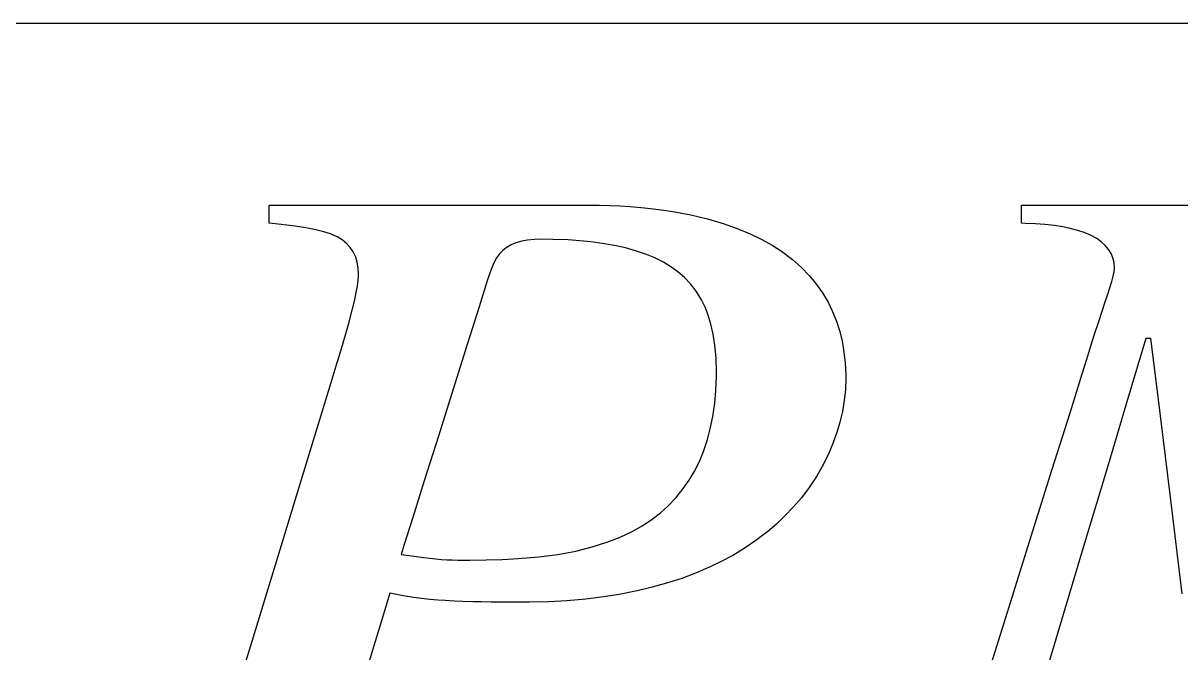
# Model space of a CAD drawing. Header units: millimetres. Extents: x 1167 to 1422, y 250 to 431.
# Drawn here: x 1280.9 to 1294.2, y 257.18 to 264.41 of the extents above; entities that cross this region are included whole.
import ezdxf

# ---------------------------------------------------------------- set-up
doc = ezdxf.new("R2010")
doc.units = ezdxf.units.MM
doc.header["$LTSCALE"] = 10
doc.layers.get('0').update_dxf_attribs({"linetype": 'CONTINUOUS'})

msp = doc.modelspace()

# ---------------------------------------------------------------- linework, layer by layer
at = {"color": 3}
msp.add_line((1263.6169, 264.4091), (1421.6603, 264.4091), dxfattribs=at)
for points in [[(1283.2485, 256.3833, 0), (1283.517, 257.2623, 0), (1283.7995, 258.1871, 0), (1284.068, 259.0661, 0), (1284.2944, 259.8075, 0), (1284.4509, 260.3196, 0), (1284.5092, 260.5107, 0), (1284.5406, 260.6074, 0), (1284.5802, 260.7363, 0), (1284.6408, 260.9495, 0), (1284.6829, 261.1125, 0), (1284.7105, 261.2305, 0), (1284.7278, 261.3139, 0), (1284.7416, 261.3907, 0), (1284.7501, 261.452, 0), (1284.7543, 261.5048, 0), (1284.7546, 261.5199, 0), (1284.7506, 261.5977, 0), (1284.7398, 261.6639, 0), (1284.7235, 261.7202, 0), (1284.6949, 261.783, 0), (1284.6605, 261.8339, 0), (1284.6223, 261.8753, 0), (1284.567, 261.9194, 0), (1284.5099, 261.9533, 0), (1284.4325, 261.9874, 0), (1284.3579, 262.0121, 0), (1284.2638, 262.036, 0), (1284.1511, 262.0575, 0), (1284.0271, 262.0758, 0), (1283.8647, 262.0953, 0), (1283.7303, 262.1101, 0), (1283.7303, 262.1172, 0), (1283.7303, 262.1365, 0), (1283.7303, 262.1644, 0), (1283.7303, 262.1975, 0), (1283.7303, 262.2323, 0), (1283.7303, 262.2654, 0), (1283.7303, 262.2933, 0), (1283.7303, 262.3126, 0), (1283.7303, 262.3198, 0)], [(1283.7303, 262.3198, 0), (1283.853, 262.3198, 0), (1284.1817, 262.3198, 0), (1284.6576, 262.3198, 0), (1285.2218, 262.3198, 0), (1285.8155, 262.3198, 0), (1286.3797, 262.3198, 0), (1286.8556, 262.3198, 0), (1287.1843, 262.3198, 0), (1287.307, 262.3198, 0), (1287.3725, 262.3197, 0), (1287.4453, 262.3192, 0), (1287.524, 262.3179, 0), (1287.6364, 262.3148, 0), (1287.7543, 262.3096, 0), (1287.8753, 262.302, 0), (1288.0397, 262.2879, 0), (1288.2031, 262.2691, 0), (1288.3629, 262.2456, 0), (1288.5692, 262.207, 0), (1288.7625, 262.1611, 0), (1288.9413, 262.1089, 0), (1289.1048, 262.0515, 0), (1289.2531, 261.9898, 0), (1289.3865, 261.9249, 0), (1289.5059, 261.8578, 0), (1289.6122, 261.7893, 0), (1289.7369, 261.696, 0), (1289.8421, 261.6032, 0), (1289.9303, 261.5121, 0), (1290.0041, 261.4239, 0), (1290.0848, 261.3098, 0), (1290.1473, 261.2034, 0), (1290.1955, 261.1055, 0), (1290.2438, 260.9853, 0), (1290.2773, 260.8808, 0), (1290.3071, 260.7602, 0), (1290.3297, 260.6307, 0), (1290.3432, 260.5067, 0), (1290.3496, 260.3731, 0), (1290.3501, 260.3271, 0), (1290.3456, 260.201, 0), (1290.3325, 260.0748, 0), (1290.3115, 259.9498, 0), (1290.2831, 259.8271, 0), (1290.2481, 259.7074, 0), (1290.207, 259.5914, 0), (1290.1604, 259.4794, 0), (1290.0903, 259.3361, 0), (1290.0128, 259.2013, 0), (1289.929, 259.0751, 0), (1289.8402, 258.9577, 0), (1289.7474, 258.8488, 0), (1289.6515, 258.7483, 0), (1289.5535, 258.6558, 0), (1289.4542, 258.5708, 0), (1289.3194, 258.4676, 0), (1289.1847, 258.3764, 0), (1289.0515, 258.2959, 0), (1288.9206, 258.2252, 0), (1288.7928, 258.1632, 0), (1288.6263, 258.0917, 0), (1288.4677, 258.0322, 0), (1288.3178, 257.9829, 0), (1288.1287, 257.9294, 0), (1287.9566, 257.8883, 0), (1287.7481, 257.8472, 0), (1287.5687, 257.8188, 0), (1287.3637, 257.7936, 0), (1287.1461, 257.7745, 0), (1286.9396, 257.7632, 0), (1286.719, 257.7577, 0), (1286.6436, 257.7574, 0), (1286.52, 257.7576, 0), (1286.4093, 257.7582, 0), (1286.2783, 257.7594, 0), (1286.1647, 257.7612, 0), (1286.0659, 257.7634, 0), (1285.9523, 257.7667, 0), (1285.8569, 257.7705, 0), (1285.7509, 257.7759, 0), (1285.6652, 257.7815, 0), (1285.5728, 257.7893, 0), (1285.4778, 257.7994, 0), (1285.3846, 257.812, 0), (1285.2693, 257.8314, 0), (1285.115, 257.8622, 0), (1285.0888, 257.7755, 0), (1285.0186, 257.5429, 0), (1284.9169, 257.2062, 0), (1284.7963, 256.807, 0)], [(1291.9863, 256.9369, 0), (1292.2275, 257.7063, 0), (1292.4812, 258.5159, 0), (1292.7224, 259.2853, 0), (1292.9258, 259.9342, 0), (1293.0663, 260.3825, 0), (1293.1188, 260.5497, 0), (1293.1663, 260.7035, 0), (1293.2083, 260.835, 0), (1293.2566, 260.983, 0), (1293.2958, 261.1018, 0), (1293.3272, 261.1969, 0), (1293.3597, 261.2969, 0), (1293.3829, 261.3707, 0), (1293.4042, 261.4422, 0), (1293.4207, 261.5043, 0), (1293.4308, 261.551, 0), (1293.4357, 261.5885, 0), (1293.4361, 261.5986, 0), (1293.4313, 261.6597, 0), (1293.4182, 261.7143, 0), (1293.398, 261.7628, 0), (1293.3722, 261.8058, 0), (1293.3305, 261.8561, 0), (1293.2831, 261.8984, 0), (1293.2321, 261.9339, 0), (1293.1601, 261.973, 0), (1293.0878, 262.0034, 0), (1293.0173, 262.0272, 0), (1292.9266, 262.0513, 0), (1292.8444, 262.0682, 0), (1292.746, 262.0838, 0), (1292.637, 262.0961, 0), (1292.5294, 262.1042, 0), (1292.4104, 262.1092, 0), (1292.3689, 262.1101, 0), (1292.3689, 262.1172, 0), (1292.3689, 262.1365, 0), (1292.3689, 262.1644, 0), (1292.3689, 262.1975, 0), (1292.3689, 262.2323, 0), (1292.3689, 262.2654, 0), (1292.3689, 262.2933, 0), (1292.3689, 262.3126, 0), (1292.3689, 262.3198, 0), (1292.4584, 262.3198, 0), (1292.6983, 262.3198, 0), (1293.0456, 262.3198, 0), (1293.4574, 262.3198, 0), (1293.8907, 262.3198, 0), (1294.3025, 262.3198, 0)], [(1285.2448, 258.3078, 0), (1285.3368, 258.2952, 0), (1285.4213, 258.2837, 0), (1285.4994, 258.2733, 0), (1285.5722, 258.2643, 0), (1285.6408, 258.2566, 0), (1285.7061, 258.2505, 0), (1285.7693, 258.2459, 0), (1285.8314, 258.2431, 0), (1285.8935, 258.2422, 0), (1286.0313, 258.2424, 0), (1286.2188, 258.2441, 0), (1286.4054, 258.2491, 0), (1286.5879, 258.2583, 0), (1286.8238, 258.2783, 0), (1287.045, 258.3075, 0), (1287.2496, 258.3458, 0), (1287.4368, 258.3923, 0), (1287.6067, 258.4462, 0), (1287.7596, 258.5063, 0), (1287.8964, 258.5714, 0), (1288.0182, 258.6405, 0), (1288.1263, 258.7124, 0), (1288.2216, 258.7862, 0), (1288.3056, 258.861, 0), (1288.403, 258.9623, 0), (1288.4843, 259.0624, 0), (1288.5518, 259.1601, 0), (1288.6079, 259.2543, 0), (1288.6687, 259.3756, 0), (1288.7155, 259.4883, 0), (1288.7623, 259.6274, 0), (1288.7946, 259.7493, 0), (1288.8233, 259.8909, 0), (1288.845, 260.0437, 0), (1288.858, 260.1909, 0), (1288.8642, 260.3503, 0), (1288.8646, 260.4054, 0), (1288.8604, 260.5653, 0), (1288.8481, 260.7088, 0), (1288.8286, 260.8375, 0), (1288.8026, 260.9528, 0), (1288.771, 261.0561, 0), (1288.7343, 261.1486, 0), (1288.6935, 261.2315, 0), (1288.633, 261.3294, 0), (1288.5675, 261.4138, 0), (1288.4985, 261.4863, 0), (1288.4271, 261.5487, 0), (1288.3544, 261.6023, 0), (1288.2554, 261.663, 0), (1288.1574, 261.7124, 0), (1288.0617, 261.7526, 0), (1287.9371, 261.7954, 0), (1287.8203, 261.8278, 0), (1287.7122, 261.8521, 0), (1287.5793, 261.8761, 0), (1287.4233, 261.897, 0), (1287.2969, 261.9093, 0), (1287.1616, 261.9184, 0), (1286.9879, 261.9249, 0), (1286.8456, 261.9264, 0), (1286.7757, 261.9245, 0), (1286.6966, 261.9168, 0), (1286.6316, 261.9049, 0), (1286.5616, 261.8847, 0), (1286.5073, 261.8618, 0), (1286.4521, 261.8294, 0), (1286.4119, 261.7978, 0), (1286.3733, 261.7581, 0), (1286.3393, 261.7118, 0), (1286.3039, 261.6468, 0), (1286.2686, 261.5594, 0), (1286.2334, 261.4479, 0), (1286.1394, 261.149, 0), (1286.0031, 260.7164, 0), (1285.8416, 260.2034, 0), (1285.6717, 259.6637, 0), (1285.5102, 259.1508, 0), (1285.374, 258.7181, 0), (1285.2799, 258.4193, 0), (1285.2448, 258.3078, 0)], [(1294.2153, 257.8554, 0), (1294.0788, 258.9639, 0), (1293.9637, 259.899, 0), (1293.8842, 260.5448, 0), (1293.8546, 260.7858, 0), (1293.8526, 260.7858, 0), (1293.8472, 260.7858, 0), (1293.8395, 260.7858, 0), (1293.8303, 260.7858, 0), (1293.8207, 260.7858, 0), (1293.8116, 260.7858, 0), (1293.8038, 260.7858, 0), (1293.7985, 260.7858, 0), (1293.7965, 260.7858, 0), (1293.7396, 260.5956, 0), (1293.5872, 260.0859, 0), (1293.3666, 259.348, 0), (1293.105, 258.4732, 0), (1292.8297, 257.5527, 0), (1292.5681, 256.6779, 0)]]:
    msp.add_polyline3d(points)

doc.saveas('drawing.dxf')
